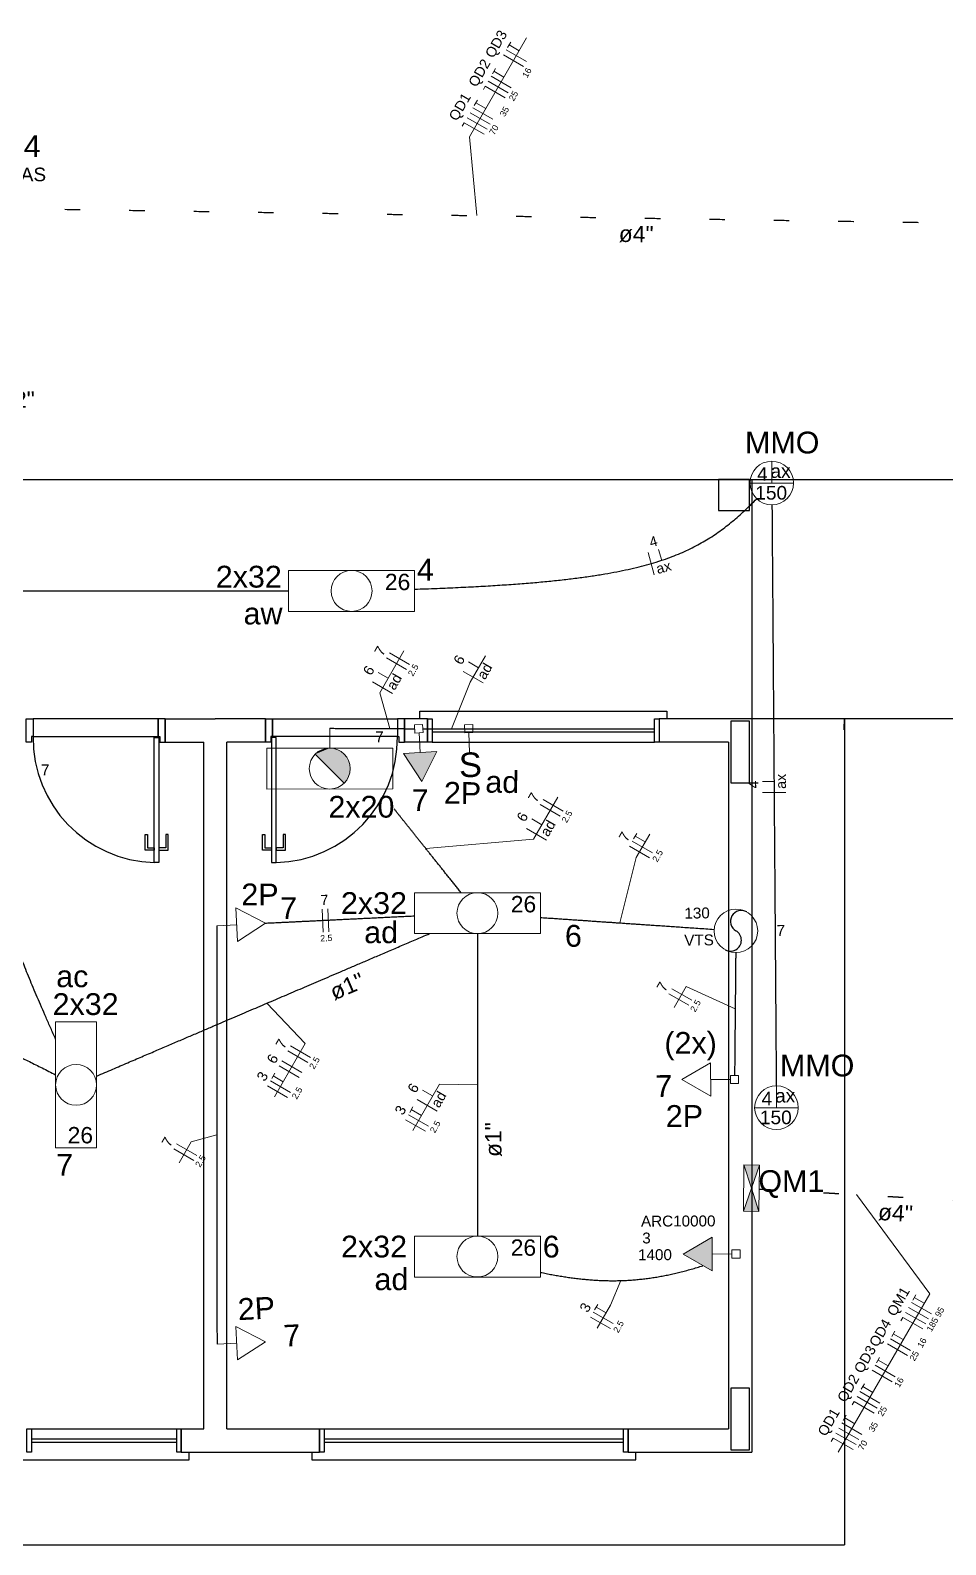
# Model space of a CAD drawing. Extents: x 175 to 700, y 53 to 250.
# Drawn here: x 480.47 to 486.4, y 149.22 to 159.03 of the extents above; entities that cross this region are included whole.
import ezdxf

# ---------------------------------------------------------------- set-up
doc = ezdxf.new("R2010")
doc.units = 0
doc.header["$LTSCALE"] = 2
for name, pattern in [('DASHED', [19.05, 12.7, -6.35]), ('DOT2', [3.175, 0, -3.175]), ('TRACEJADO_G', [0.375, 0.25, -0.125])]:
    doc.linetypes.add(name, pattern=pattern)
doc.layers.get('0').update_dxf_attribs({"linetype": 'CONTINUOUS'})
doc.layers.add('A-PISOS-CTEL', color=2, linetype='TRACEJADO_G')
for name, color, linetype, lineweight in [('EL-Condutos', 4, 'CONTINUOUS', 30), ('EL-Fios', 9, 'CONTINUOUS', 20), ('EL-Textos condutos', 7, 'CONTINUOUS', 20), ('EL-Textos fios', 7, 'CONTINUOUS', 20), ('EL-Textos pontos', 5, 'CONTINUOUS', 20), ('P-SIMBOL', 5, 'CONTINUOUS', 20)]:
    doc.layers.add(name, color=color, linetype=linetype, lineweight=lineweight)
doc.styles.add('Arial', font='arial.ttf')

# ---------------------------------------------------------------- blocks, each defined once
blk = doc.blocks.new('ADM')
at = {"layer": 'A-PISOS-CTEL', "color": 251, "linetype": 'DASHED', "ltscale": 150}
for p, q in [((10.375, -0.9), (16.65, -0.9)), ((16.65, -0.9), (16.65, -2.45)), ((16.65, -0.9), (19.0315, -0.9)), ((12.805, -2.45), (12.805, -2.565)), ((12.85, -2.45), (13.175, -2.45)), ((12.85, -2.6), (12.85, -2.45)), ((12.85, -2.45), (12.85, -2.6)), ((13.5, -2.45), (13.175, -2.45)), ((13.5, -2.6), (13.5, -2.45)), ((13.5, -2.45), (13.5, -2.6)), ((13.545, -2.45), (13.545, -2.565)), ((14.55, -2.45), (14.4, -2.45)), ((14.4, -2.6), (14.4, -2.45)), ((14.4, -2.45), (14.4, -2.6)), ((14.55, -2.45), (14.55, -2.6)), ((14.55, -2.45), (14.55, -2.6)), ((14.55, -2.45), (14.55, -2.6)), ((16.65, -2.45), (16.05, -2.45)), ((16.05, -2.45), (16.05, -2.6)), ((16.05, -2.45), (16.05, -2.6)), ((19.9264, -2.45), (16.65, -2.45)), ((16.65, -2.45), (16.65, -7.2)), ((17.25, -2.45), (17.25, -2.525)), ((17.25, -2.45), (17.25, -2.525)), ((17.25, -2.45), (17.25, -7.8)), ((14.58, -2.515), (16.02, -2.5149)), ((14.58, -2.535), (16.02, -2.5349)), ((12.85, -2.6), (13.1, -2.6)), ((13.1, -7.05), (13.1, -2.6)), ((13.25, -7.05), (13.25, -2.6)), ((13.5, -2.6), (13.25, -2.6)), ((14.55, -2.6), (14.4, -2.6)), ((14.58, -2.6), (16.02, -2.6)), ((16.5, -2.6), (16.05, -2.6)), ((16.5, -2.6), (16.5, -7.05)), ((11.985, -7.05), (12.925, -7.05)), ((12.955, -7.05, 0.7283), (13.1, -7.05)), ((12.955, -7.2), (12.955, -7.05)), ((12.955, -7.05), (12.955, -7.2)), ((13.25, -7.05), (13.85, -7.05)), ((13.85, -7.05), (13.85, -7.2)), ((13.85, -7.2), (13.85, -7.05)), ((13.85, -7.05), (13.85, -7.2)), ((13.88, -7.05), (15.82, -7.05)), ((15.85, -7.05), (16.5, -7.05)), ((15.85, -7.05), (15.85, -7.2)), ((15.85, -7.2), (15.85, -7.05)), ((15.85, -7.05), (15.85, -7.2)), ((11.985, -7.1149), (12.925, -7.1149)), ((11.985, -7.1349), (12.925, -7.1349)), ((13.88, -7.115), (15.82, -7.1149)), ((13.88, -7.135), (15.82, -7.1349)), ((12.955, -7.2, 0.7283), (13.85, -7.2)), ((15.85, -7.2), (16.65, -7.2)), ((0.3, -7.8), (17.25, -7.8))]:
    blk.add_line(p, q, dxfattribs=at)
for points in [[(16.435, -1.1), (16.635, -1.1), (16.635, -0.9), (16.435, -0.9)], [(11.985, -2.565), (11.985, -2.6), (11.95, -2.6), (11.95, -2.45), (11.995, -2.45), (11.995, -2.565)], [(12.805, -2.565), (12.805, -2.45), (11.995, -2.45), (11.995, -2.565)], [(12.815, -2.565), (12.815, -2.6), (12.85, -2.6), (12.85, -2.45), (12.805, -2.45), (12.805, -2.565)], [(13.535, -2.565), (13.535, -2.6), (13.5, -2.6), (13.5, -2.45), (13.545, -2.45), (13.545, -2.565)], [(13.545, -2.565), (13.545, -2.45), (14.355, -2.45), (14.355, -2.565)], [(14.365, -2.565), (14.365, -2.6), (14.4, -2.6), (14.4, -2.45), (14.355, -2.45), (14.355, -2.565)], [(14.55, -2.45), (14.58, -2.45), (14.58, -2.6), (14.55, -2.6)], [(16.02, -2.45), (16.05, -2.45), (16.05, -2.6), (16.02, -2.6)], [(16.515, -2.865), (16.635, -2.865), (16.635, -2.465), (16.515, -2.465)], [(12.81, -2.57), (12.81, -3.38), (12.78, -3.38), (12.78, -2.57)], [(13.54, -2.57), (13.54, -3.38), (13.57, -3.38), (13.57, -2.57)], [(12.735, -3.285), (12.78, -3.285), (12.78, -3.3), (12.72, -3.3), (12.72, -3.2), (12.735, -3.2)], [(12.855, -3.285), (12.81, -3.285), (12.81, -3.3), (12.87, -3.3), (12.87, -3.2), (12.855, -3.2)], [(13.495, -3.285), (13.54, -3.285), (13.54, -3.3), (13.48, -3.3), (13.48, -3.2), (13.495, -3.2)], [(13.615, -3.285), (13.57, -3.285), (13.57, -3.3), (13.63, -3.3), (13.63, -3.2), (13.615, -3.2)], [(16.515, -7.185), (16.635, -7.185), (16.635, -6.785), (16.515, -6.785)], [(11.955, -7.05), (11.985, -7.05), (11.985, -7.2), (11.955, -7.2)], [(12.925, -7.05), (12.955, -7.05), (12.955, -7.2), (12.925, -7.2)], [(13.85, -7.05), (13.88, -7.05), (13.88, -7.2), (13.85, -7.2)], [(15.82, -7.05), (15.85, -7.05), (15.85, -7.2), (15.82, -7.2)]]:
    blk.add_lwpolyline(points, close=True, dxfattribs=at)
for points in [[(14.5, -2.45), (14.5, -2.4), (16.1, -2.4), (16.1, -2.45)], [(11.905, -7.2007), (11.905, -7.2507), (13.005, -7.25), (13.005, -7.2)], [(13.8, -7.2), (13.8, -7.25), (15.9, -7.25), (15.9, -7.2)]]:
    blk.add_lwpolyline(points, dxfattribs=at)
for centre, start, end in [((12.7986, -2.5765, 0.02), 179.17841, 268.67325), ((13.5514, -2.5765, 0.02), 271.32675, 0.82159)]:
    blk.add_arc(centre, 0.8037, start, end, dxfattribs=at)

msp = doc.modelspace()

# ---------------------------------------------------------------- hatches: boundary and pattern name
at = {"layer": 'P-SIMBOL', "linetype": 'Continuous'}
for points in [[(482.3204, 154.338), (482.508, 154.1509), (482.414, 154.3769)], [(482.3204, 154.338), (482.3252, 154.3423), (482.3292, 154.3459), (482.3351, 154.3501), (482.3417, 154.3545), (482.3442, 154.3567), (482.3465, 154.3582), (482.3487, 154.3595), (482.3517, 154.3607), (482.3601, 154.3646), (482.3636, 154.3659), (482.3707, 154.3693), (482.3761, 154.3712), (482.3808, 154.3717), (482.3897, 154.3739), (482.3936, 154.3747), (482.3976, 154.3754), (482.414, 154.3769)], [(482.508, 154.1509), (482.5176, 154.1627), (482.5218, 154.1669), (482.525, 154.1724), (482.5315, 154.1842), (482.5341, 154.1886), (482.5358, 154.192), (482.5369, 154.1957), (482.5382, 154.1996), (482.5406, 154.2072), (482.5415, 154.2109), (482.5432, 154.2165), (482.5444, 154.2232), (482.545, 154.2305), (482.5457, 154.2354), (482.5464, 154.2405), (482.5463, 154.2464), (482.5457, 154.2544), (482.5452, 154.2577), (482.5446, 154.2638), (482.544, 154.2673), (482.5435, 154.2697), (482.5427, 154.2736), (482.542, 154.2764), (482.5407, 154.2795), (482.5396, 154.2825), (482.5388, 154.2859), (482.5377, 154.2881), (482.538, 154.2894), (482.5369, 154.293), (482.5358, 154.2967), (482.5349, 154.2983), (482.5343, 154.3006), (482.5327, 154.303), (482.5319, 154.3045), (482.5306, 154.3071), (482.5284, 154.3097), (482.5261, 154.314), (482.5244, 154.3165), (482.5233, 154.3185), (482.5215, 154.3213), (482.5205, 154.3235), (482.5183, 154.3254), (482.5164, 154.3278), (482.514, 154.3304), (482.5109, 154.3335), (482.5081, 154.3369), (482.5062, 154.3385), (482.5041, 154.3411), (482.5002, 154.3446), (482.4973, 154.3461), (482.4945, 154.3487), (482.4917, 154.3502), (482.4902, 154.3513), (482.4865, 154.3537), (482.4844, 154.3559), (482.4796, 154.3584), (482.4774, 154.36), (482.4744, 154.3613), (482.4722, 154.3626), (482.4706, 154.3634), (482.4686, 154.3639), (482.4673, 154.3652), (482.461, 154.3671), (482.4578, 154.3686), (482.4558, 154.3697), (482.4541, 154.37), (482.453, 154.371), (482.4506, 154.371), (482.4493, 154.3715), (482.4476, 154.3715), (482.445, 154.3721), (482.4415, 154.373), (482.4379, 154.3735), (482.4356, 154.3741), (482.4326, 154.375), (482.414, 154.3769)], [(482.8924, 154.3419), (483.0116, 154.1612), (483.1085, 154.3549)], [(485.1969, 151.6761), (485.0971, 151.6772), (485.1454, 151.5262)], [(485.1937, 151.3752), (485.1454, 151.5262), (485.0938, 151.3763)], [(484.8906, 151.208), (484.7034, 151.0992), (484.8913, 150.9915)]]:
    msp.add_hatch(color=256, dxfattribs=at).paths.add_polyline_path(points)

# ---------------------------------------------------------------- linework, layer by layer
at = {"color": 8}
msp.add_line((485.7456, 154.5705), (485.7451, 154.4957), dxfattribs=at)
msp.add_line((485.7456, 154.5705), (485.7451, 154.4957), dxfattribs=at)
for centre, start, end in [((485.0805, 153.2543), 60.01915, 240), ((485.01, 153.1322), 239.98, 60.00016)]:
    msp.add_arc(centre, 0.0706, start, end)
at = {"layer": 'EL-Condutos', "linetype": 'DOT2', "ltscale": 0.05}
for points in [[(480.2811, 157.8738), (480.5747, 157.8693), (480.85, 157.8651), (481.1085, 157.8612), (481.3513, 157.8575), (481.5799, 157.854), (481.7954, 157.8507), (481.9992, 157.8476), (482.1925, 157.8446), (482.3767, 157.8418), (482.5532, 157.8391), (482.723, 157.8365), (482.8877, 157.834), (483.0484, 157.8316), (483.2065, 157.8291), (483.3633, 157.8268), (483.52, 157.8244), (483.678, 157.8219), (483.8386, 157.8195), (484.003, 157.817), (484.1726, 157.8144), (484.3486, 157.8117), (484.5324, 157.8089), (484.7252, 157.806), (484.9285, 157.8029), (485.1433, 157.7996), (485.3711, 157.7961), (485.6132, 157.7924), (485.8708, 157.7885), (486.1453, 157.7843), (486.4379, 157.7798)], [(485.1957, 151.521), (485.2543, 151.5176), (485.3095, 151.5144), (485.3617, 151.5114), (485.4111, 151.5086), (485.4578, 151.5059), (485.5021, 151.5034), (485.5443, 151.5009), (485.5846, 151.4986), (485.6232, 151.4964), (485.6603, 151.4943), (485.6961, 151.4922), (485.731, 151.4902), (485.7651, 151.4883), (485.7986, 151.4863), (485.8318, 151.4844), (485.8649, 151.4825), (485.8981, 151.4806), (485.9317, 151.4787), (485.9659, 151.4767), (486.0009, 151.4747), (486.0369, 151.4726), (486.0743, 151.4705), (486.1131, 151.4682), (486.1537, 151.4659), (486.1962, 151.4635), (486.241, 151.4609), (486.2881, 151.4582), (486.3379, 151.4553), (486.3906, 151.4523), (486.4464, 151.4491)]]:
    msp.add_spline(points, degree=3, dxfattribs=at)
at = {"layer": 'EL-Condutos', "linetype": 'Continuous'}
for points in [[(482.964, 155.4067), (483.1092, 155.412), (483.2469, 155.418), (483.3775, 155.4246), (483.5012, 155.4319), (483.6182, 155.4399), (483.7288, 155.4487), (483.8334, 155.4583), (483.9321, 155.4687), (484.0253, 155.48), (484.1132, 155.4923), (484.1961, 155.5055), (484.2743, 155.5197), (484.348, 155.5349), (484.4175, 155.5513), (484.483, 155.5687), (484.545, 155.5874), (484.6035, 155.6072), (484.659, 155.6283), (484.7116, 155.6506), (484.7616, 155.6743), (484.8093, 155.6994), (484.8551, 155.7258), (484.899, 155.7537), (484.9415, 155.7831), (484.9828, 155.814), (485.0232, 155.8464), (485.0628, 155.8805), (485.1021, 155.9162), (485.1413, 155.9536), (485.1806, 155.9927)], [(485.2787, 155.9552), (485.28, 155.7762), (485.2812, 155.6082), (485.2824, 155.4504), (485.2835, 155.3022), (485.2845, 155.1626), (485.2855, 155.0309), (485.2864, 154.9064), (485.2873, 154.7881), (485.2881, 154.6754), (485.2889, 154.5674), (485.2897, 154.4634), (485.2904, 154.3625), (485.2912, 154.264), (485.2919, 154.1671), (485.2926, 154.071), (485.2933, 153.9749), (485.294, 153.8779), (485.2948, 153.7794), (485.2955, 153.6786), (485.2963, 153.5745), (485.2971, 153.4666), (485.2979, 153.3538), (485.2988, 153.2356), (485.2997, 153.111), (485.3007, 152.9794), (485.3017, 152.8398), (485.3028, 152.6915), (485.304, 152.5338), (485.3052, 152.3658), (485.3066, 152.1867)], [(477.7848, 155.3954), (477.9849, 155.3954), (478.1737, 155.3954), (478.352, 155.3954), (478.5205, 155.3954), (478.6802, 155.3954), (478.8318, 155.3954), (478.9762, 155.3954), (479.114, 155.3954), (479.2462, 155.3954), (479.3736, 155.3954), (479.4969, 155.3954), (479.617, 155.3954), (479.7346, 155.3954), (479.8507, 155.3954), (479.9659, 155.3954), (480.0811, 155.3954), (480.1972, 155.3954), (480.3148, 155.3954), (480.4349, 155.3954), (480.5582, 155.3954), (480.6856, 155.3954), (480.8178, 155.3954), (480.9557, 155.3954), (481.1, 155.3954), (481.2516, 155.3954), (481.4113, 155.3954), (481.5799, 155.3954), (481.7582, 155.3954), (481.947, 155.3954), (482.1471, 155.3954)], [(482.4139, 154.5054), (482.4501, 154.5052), (482.4848, 154.5051), (482.518, 154.5049), (482.5497, 154.5047), (482.58, 154.5046), (482.6089, 154.5045), (482.6363, 154.5043), (482.6624, 154.5042), (482.6872, 154.5041), (482.7108, 154.504), (482.733, 154.5039), (482.7541, 154.5038), (482.774, 154.5037), (482.7927, 154.5036), (482.8104, 154.5035), (482.8269, 154.5034), (482.8424, 154.5033), (482.8569, 154.5033), (482.8705, 154.5032), (482.8831, 154.5031), (482.8947, 154.5031), (482.9056, 154.503), (482.9155, 154.503), (482.9247, 154.5029), (482.9331, 154.5029), (482.9407, 154.5029), (482.9477, 154.5028), (482.954, 154.5028), (482.9596, 154.5028), (482.9647, 154.5028)], [(483.0174, 154.5027), (483.0335, 154.5027), (483.049, 154.5027), (483.064, 154.5027), (483.0784, 154.5027), (483.0922, 154.5027), (483.1055, 154.5027), (483.1182, 154.5027), (483.1304, 154.5027), (483.1421, 154.5027), (483.1533, 154.5027), (483.164, 154.5027), (483.1742, 154.5027), (483.1839, 154.5027), (483.1932, 154.5028), (483.202, 154.5028), (483.2104, 154.5028), (483.2184, 154.5028), (483.2259, 154.5028), (483.233, 154.5028), (483.2398, 154.5028), (483.2461, 154.5028), (483.2521, 154.5028), (483.2578, 154.5028), (483.263, 154.5028), (483.268, 154.5028), (483.2726, 154.5028), (483.2769, 154.5028), (483.2809, 154.5028), (483.2846, 154.5028), (483.288, 154.5028)], [(480.6389, 152.4911), (480.607, 152.563), (480.5765, 152.6323), (480.5475, 152.699), (480.5198, 152.7634), (480.4936, 152.8255), (480.4687, 152.8854), (480.4452, 152.9432), (480.423, 152.9992), (480.4022, 153.0534), (480.3828, 153.1058), (480.3647, 153.1568), (480.3479, 153.2063), (480.3325, 153.2545), (480.3183, 153.3016), (480.3055, 153.3475), (480.294, 153.3926), (480.2837, 153.4368), (480.2747, 153.4804), (480.267, 153.5234), (480.2605, 153.5659), (480.2553, 153.6081), (480.2514, 153.6501), (480.2486, 153.6921), (480.2471, 153.734), (480.2468, 153.7762), (480.2477, 153.8186), (480.2497, 153.8615), (480.253, 153.9049), (480.2575, 153.9489), (480.2631, 153.9938)], [(483.2635, 153.4423), (483.2458, 153.4645), (483.2282, 153.4864), (483.211, 153.508), (483.194, 153.5293), (483.1772, 153.5502), (483.1607, 153.5709), (483.1444, 153.5913), (483.1284, 153.6114), (483.1126, 153.6311), (483.097, 153.6506), (483.0816, 153.6698), (483.0665, 153.6887), (483.0516, 153.7074), (483.037, 153.7257), (483.0226, 153.7437), (483.0084, 153.7615), (482.9944, 153.779), (482.9806, 153.7962), (482.9671, 153.8132), (482.9538, 153.8298), (482.9407, 153.8462), (482.9278, 153.8624), (482.9151, 153.8782), (482.9026, 153.8938), (482.8904, 153.9092), (482.8783, 153.9243), (482.8665, 153.9391), (482.8548, 153.9536), (482.8434, 153.968), (482.8321, 153.982)], [(482.9644, 153.2882), (482.9168, 153.2859), (482.8704, 153.2837), (482.8252, 153.2815), (482.7811, 153.2793), (482.7382, 153.2772), (482.6964, 153.2752), (482.6558, 153.2732), (482.6162, 153.2713), (482.5777, 153.2695), (482.5404, 153.2676), (482.504, 153.2659), (482.4687, 153.2642), (482.4344, 153.2625), (482.4012, 153.2609), (482.3689, 153.2593), (482.3377, 153.2578), (482.3073, 153.2563), (482.278, 153.2549), (482.2496, 153.2535), (482.2221, 153.2522), (482.1955, 153.2509), (482.1698, 153.2496), (482.1449, 153.2484), (482.121, 153.2473), (482.0978, 153.2461), (482.0755, 153.245), (482.0541, 153.244), (482.0334, 153.243), (482.0135, 153.242), (481.9944, 153.2411)], [(483.7785, 153.28), (483.8203, 153.2771), (483.8604, 153.2744), (483.8988, 153.2717), (483.9359, 153.2692), (483.9717, 153.2667), (484.0064, 153.2644), (484.0401, 153.2621), (484.073, 153.2598), (484.1053, 153.2576), (484.1371, 153.2554), (484.1685, 153.2533), (484.1997, 153.2511), (484.2308, 153.249), (484.2621, 153.2468), (484.2937, 153.2447), (484.3257, 153.2425), (484.3582, 153.2403), (484.3915, 153.238), (484.4256, 153.2356), (484.4608, 153.2332), (484.4972, 153.2307), (484.5349, 153.2282), (484.5741, 153.2255), (484.6149, 153.2227), (484.6576, 153.2198), (484.7022, 153.2167), (484.7489, 153.2135), (484.7979, 153.2102), (484.8493, 153.2066), (484.9032, 153.2029)], [(478.8011, 153.1752), (478.8809, 153.1355), (478.9564, 153.098), (479.0278, 153.0624), (479.0956, 153.0288), (479.16, 152.9968), (479.2213, 152.9663), (479.2799, 152.9371), (479.3362, 152.9092), (479.3904, 152.8822), (479.4428, 152.8561), (479.4939, 152.8307), (479.5439, 152.8059), (479.5932, 152.7814), (479.6421, 152.7571), (479.6909, 152.7328), (479.74, 152.7084), (479.7896, 152.6837), (479.8402, 152.6586), (479.892, 152.6328), (479.9455, 152.6062), (480.0008, 152.5787), (480.0583, 152.5501), (480.1184, 152.5202), (480.1814, 152.4889), (480.2477, 152.456), (480.3175, 152.4213), (480.3912, 152.3846), (480.4691, 152.3459), (480.5515, 152.3049), (480.6389, 152.2615)], [(480.9051, 152.2529), (481.0084, 152.2971), (481.1058, 152.3388), (481.1978, 152.3781), (481.2848, 152.4153), (481.3671, 152.4506), (481.4452, 152.484), (481.5194, 152.5157), (481.5902, 152.546), (481.6579, 152.575), (481.7229, 152.6028), (481.7856, 152.6296), (481.8464, 152.6556), (481.9056, 152.681), (481.9638, 152.7059), (482.0212, 152.7304), (482.0783, 152.7549), (482.1355, 152.7793), (482.1931, 152.804), (482.2515, 152.8289), (482.3111, 152.8545), (482.3723, 152.8807), (482.4356, 152.9077), (482.5012, 152.9358), (482.5696, 152.9651), (482.6412, 152.9957), (482.7164, 153.0279), (482.7955, 153.0617), (482.879, 153.0975), (482.9672, 153.1352), (483.0605, 153.1751)], [(481.6837, 153.2262), (481.6837, 153.0951), (481.6837, 152.9724), (481.6837, 152.8575), (481.6837, 152.7499), (481.6837, 152.6489), (481.6837, 152.554), (481.6837, 152.4644), (481.6837, 152.3797), (481.6838, 152.2992), (481.6838, 152.2223), (481.6838, 152.1484), (481.6838, 152.0769), (481.6838, 152.0073), (481.6838, 151.9388), (481.6838, 151.8709), (481.6838, 151.8031), (481.6838, 151.7346), (481.6838, 151.6649), (481.6838, 151.5935), (481.6838, 151.5196), (481.6839, 151.4427), (481.6839, 151.3622), (481.6839, 151.2774), (481.6839, 151.1879), (481.6839, 151.0929), (481.6839, 150.9919), (481.6839, 150.8843), (481.6839, 150.7695), (481.6839, 150.6468), (481.684, 150.5157)], [(483.3709, 153.1762), (483.3709, 153.085), (483.3709, 152.9991), (483.3709, 152.9182), (483.3709, 152.8419), (483.3709, 152.7697), (483.3709, 152.7014), (483.3709, 152.6366), (483.3709, 152.5748), (483.3709, 152.5156), (483.3709, 152.4588), (483.3709, 152.4039), (483.3709, 152.3505), (483.3709, 152.2982), (483.3709, 152.2467), (483.3709, 152.1956), (483.3709, 152.1445), (483.3709, 152.093), (483.3709, 152.0408), (483.3709, 151.9874), (483.3709, 151.9325), (483.3709, 151.8756), (483.3709, 151.8165), (483.3709, 151.7547), (483.3709, 151.6898), (483.3709, 151.6215), (483.3709, 151.5494), (483.3709, 151.4731), (483.3708, 151.3922), (483.3708, 151.3063), (483.3708, 151.215)], [(485.0439, 153.0518), (485.0436, 153.0189), (485.0433, 152.9877), (485.043, 152.9582), (485.0428, 152.9302), (485.0425, 152.9035), (485.0423, 152.878), (485.042, 152.8535), (485.0418, 152.83), (485.0416, 152.8073), (485.0414, 152.7851), (485.0412, 152.7635), (485.041, 152.7422), (485.0408, 152.7212), (485.0406, 152.7002), (485.0404, 152.6791), (485.0402, 152.6578), (485.04, 152.6361), (485.0398, 152.6139), (485.0396, 152.5911), (485.0394, 152.5675), (485.0391, 152.543), (485.0389, 152.5174), (485.0386, 152.4906), (485.0384, 152.4624), (485.0381, 152.4327), (485.0378, 152.4014), (485.0375, 152.3683), (485.0372, 152.3333), (485.0368, 152.2962), (485.0365, 152.2569)], [(483.7793, 150.981), (483.8166, 150.9734), (483.8534, 150.9664), (483.8897, 150.9599), (483.9256, 150.954), (483.9611, 150.9486), (483.9962, 150.9438), (484.031, 150.9396), (484.0655, 150.936), (484.0998, 150.9329), (484.1339, 150.9305), (484.1678, 150.9287), (484.2016, 150.9275), (484.2353, 150.927), (484.2689, 150.9271), (484.3025, 150.9278), (484.3362, 150.9292), (484.3699, 150.9313), (484.4037, 150.9341), (484.4376, 150.9376), (484.4717, 150.9417), (484.5061, 150.9466), (484.5407, 150.9522), (484.5756, 150.9585), (484.6108, 150.9656), (484.6464, 150.9734), (484.6824, 150.982), (484.7189, 150.9913), (484.7558, 151.0014), (484.7933, 151.0123), (484.8313, 151.024)]]:
    msp.add_spline(points, degree=3, dxfattribs=at)
at = {"layer": 'EL-Fios'}
for p, q in [((483.5666, 158.9154), (483.5866, 158.95)), ((483.669, 158.7927), (483.5391, 158.8677)), ((483.6877, 158.8252), (483.5578, 158.9002)), ((483.6415, 158.8952), (483.5766, 158.9327)), ((483.4678, 158.7444), (483.4878, 158.779)), ((483.5428, 158.7242), (483.4778, 158.7617)), ((483.4091, 158.6426), (483.4216, 158.6643)), ((483.5515, 158.5893), (483.4216, 158.6643)), ((483.5702, 158.6217), (483.4403, 158.6967)), ((483.589, 158.6542), (483.4591, 158.7292)), ((483.3504, 158.5409), (483.3704, 158.5755)), ((483.4253, 158.5207), (483.3604, 158.5582)), ((483.434, 158.3858), (483.3041, 158.4608)), ((483.4528, 158.4183), (483.3229, 158.4933)), ((483.4715, 158.4507), (483.3416, 158.5257)), ((483.2729, 158.4067), (483.2854, 158.4283)), ((483.4153, 158.3533), (483.2854, 158.4283)), ((484.5164, 155.5002), (484.4759, 155.6446)), ((484.5645, 155.5915), (484.5443, 155.6638)), ((482.9116, 154.886), (482.7817, 154.961)), ((482.9303, 154.9185), (482.8004, 154.9935)), ((483.378, 154.8982), (483.3131, 154.9357)), ((482.7924, 154.8296), (482.7274, 154.8671)), ((483.4075, 154.7993), (483.2776, 154.8743)), ((482.8218, 154.7306), (482.6919, 154.8056)), ((485.292, 154.1607), (485.217, 154.1601)), ((483.9261, 153.9696), (483.7962, 154.0446)), ((485.3675, 154.0903), (485.2175, 154.0892)), ((483.9073, 153.9371), (483.7774, 154.0121)), ((483.8176, 153.7817), (483.6877, 153.8567)), ((483.7881, 153.8807), (483.7232, 153.9182)), ((484.4852, 153.6664), (484.3553, 153.7414)), ((484.5039, 153.6989), (484.374, 153.7739)), ((484.3828, 153.7891), (484.4028, 153.8237)), ((484.4577, 153.7689), (484.3928, 153.8064)), ((482.3715, 153.1844), (482.3642, 153.3342)), ((482.4089, 153.1862), (482.4016, 153.336)), ((484.7402, 152.711), (484.6103, 152.786)), ((484.759, 152.7434), (484.6291, 152.8184)), ((482.2718, 152.341), (482.1419, 152.416)), ((482.2905, 152.3735), (482.1606, 152.4485)), ((482.0381, 152.2363), (482.0581, 152.271)), ((482.2155, 152.2436), (482.0856, 152.3186)), ((482.2343, 152.2761), (482.1044, 152.3511)), ((482.1405, 152.1137), (482.0106, 152.1887)), ((482.1593, 152.1462), (482.0294, 152.2212)), ((482.1131, 152.2161), (482.0481, 152.2536)), ((483.1101, 152.0248), (482.9802, 152.0998)), ((483.0806, 152.1238), (483.0157, 152.1613)), ((483.0351, 151.8949), (482.9052, 151.9699)), ((483.0538, 151.9274), (482.9239, 152.0024)), ((482.9327, 152.0175), (482.9527, 152.0522)), ((483.0076, 151.9974), (482.9427, 152.0349)), ((481.5336, 151.7054), (481.4037, 151.7804)), ((481.5524, 151.7379), (481.4225, 151.8129)), ((486.1907, 150.8017), (486.2107, 150.8363)), ((486.2656, 150.7815), (486.2007, 150.819)), ((484.2511, 150.6489), (484.1212, 150.7239)), ((484.1299, 150.7391), (484.1499, 150.7737)), ((484.2049, 150.7189), (484.1399, 150.7564)), ((486.2744, 150.6466), (486.1445, 150.7216)), ((486.2931, 150.679), (486.1632, 150.754)), ((486.3119, 150.7115), (486.182, 150.7865)), ((484.2323, 150.6164), (484.1024, 150.6914)), ((486.0545, 150.5657), (486.0745, 150.6004)), ((486.1132, 150.6674), (486.1257, 150.6891)), ((486.2556, 150.6141), (486.1257, 150.6891)), ((486.1569, 150.4431), (486.027, 150.5181)), ((486.1757, 150.4756), (486.0458, 150.5506)), ((486.1294, 150.5456), (486.0645, 150.583)), ((485.9558, 150.3947), (485.9758, 150.4294)), ((486.0307, 150.3746), (485.9658, 150.412)), ((486.0582, 150.2721), (485.9283, 150.3471)), ((486.0769, 150.3046), (485.947, 150.3796)), ((485.9782, 150.1336), (485.8483, 150.2086)), ((485.8571, 150.2237), (485.8771, 150.2584)), ((485.932, 150.2036), (485.8671, 150.241)), ((485.7983, 150.122), (485.8108, 150.1436)), ((485.9407, 150.0686), (485.8108, 150.1436)), ((485.9595, 150.1011), (485.8296, 150.1761)), ((485.8607, 149.9301), (485.7308, 150.0051)), ((485.7396, 150.0202), (485.7596, 150.0549)), ((485.8145, 150.0001), (485.7496, 150.0376)), ((485.6621, 149.886), (485.6746, 149.9077)), ((485.8045, 149.8327), (485.6746, 149.9077)), ((485.8232, 149.8651), (485.6933, 149.9401)), ((485.842, 149.8976), (485.7121, 149.9726))]:
    msp.add_line(p, q, dxfattribs=at)
at = {"layer": 'EL-Textos fios'}
for p, q in [((483.3191, 158.3367), (483.689, 158.9774)), ((483.3673, 157.8267), (483.3191, 158.3367)), ((482.7381, 154.7356), (482.8952, 155.0077)), ((483.3238, 154.8043), (483.4225, 154.9752)), ((482.8042, 154.5036), (482.7381, 154.7356)), ((483.2036, 154.5028), (483.3238, 154.8043)), ((483.7339, 153.7867), (483.891, 154.0588)), ((483.0368, 153.7259), (483.7339, 153.7867)), ((484.3998, 153.6685), (484.4865, 153.8187)), ((484.2923, 153.2448), (484.3998, 153.6685)), ((484.7238, 152.8326), (484.6454, 152.6968)), ((485.0405, 152.6876), (484.7238, 152.8326)), ((482.006, 152.7239), (482.2554, 152.4627)), ((482.2554, 152.4627), (482.0568, 152.1187)), ((483.1251, 152.2008), (482.9514, 151.8999)), ((483.3709, 152.1956), (483.1251, 152.2008)), ((481.6838, 151.8709), (481.5173, 151.8271)), ((481.5173, 151.8271), (481.4389, 151.6913)), ((485.8267, 151.4847), (486.3007, 150.8423)), ((484.3008, 150.9278), (484.2336, 150.7687)), ((486.3007, 150.8423), (485.7082, 149.8161)), ((484.2336, 150.7687), (484.1469, 150.6185))]:
    msp.add_line(p, q, dxfattribs=at)
at = {"layer": 'P-SIMBOL'}
for p, q in [((485.2776, 156.0942), (485.2776, 156.2355)), ((485.1364, 156.0943), (485.4189, 156.0943)), ((482.1476, 155.2629), (482.1476, 155.5279)), ((482.9636, 155.5279), (482.1476, 155.5279)), ((482.9636, 155.2629), (482.9636, 155.5279)), ((482.9636, 155.2629), (482.1476, 155.2629)), ((482.9631, 154.5275), (483.016, 154.5307)), ((482.9663, 154.4746), (482.9631, 154.5275)), ((483.016, 154.5307), (483.0192, 154.4778)), ((483.2872, 154.5284), (483.3401, 154.5302)), ((483.2889, 154.4755), (483.2872, 154.5284)), ((483.3401, 154.5302), (483.3419, 154.4772)), ((482.4139, 154.5054), (482.414, 154.3769)), ((483.0192, 154.4778), (482.9663, 154.4746)), ((483.0004, 154.3484), (482.9927, 154.4762)), ((483.3419, 154.4772), (483.2889, 154.4755)), ((483.3196, 154.3479), (483.3154, 154.4763)), ((482.006, 154.3764), (482.822, 154.3775)), ((482.006, 154.3764), (482.0064, 154.1114)), ((482.3204, 154.338), (482.508, 154.1509)), ((482.822, 154.3775), (482.8224, 154.1125)), ((482.8924, 154.3419), (483.1085, 154.3549)), ((483.0116, 154.1612), (482.8924, 154.3419)), ((483.1085, 154.3549), (483.0116, 154.1612)), ((482.0064, 154.1114), (482.8224, 154.1125)), ((482.9629, 153.1754), (482.9629, 153.4404)), ((483.7788, 153.4404), (482.9629, 153.4404)), ((483.7788, 153.1754), (483.7788, 153.4404)), ((481.8055, 153.3413), (481.9987, 153.2437)), ((481.8175, 153.1252), (481.8055, 153.3413)), ((481.9987, 153.2437), (481.8175, 153.1252)), ((481.8115, 153.2333), (481.6837, 153.2262)), ((483.7788, 153.1754), (482.9629, 153.1754)), ((480.6389, 151.7876), (480.6388, 152.6036)), ((480.6388, 152.6036), (480.9038, 152.6036)), ((480.9038, 151.7877), (480.9038, 152.6036)), ((484.6942, 152.2296), (484.8815, 152.3382)), ((484.8815, 152.3382), (484.8819, 152.1216)), ((484.8819, 152.1216), (484.6942, 152.2296)), ((484.8817, 152.2299), (485.0097, 152.2301)), ((485.0097, 152.2566), (485.0627, 152.2567)), ((485.0097, 152.2036), (485.0097, 152.2566)), ((485.0628, 152.2037), (485.0097, 152.2036)), ((485.0627, 152.2567), (485.0628, 152.2037)), ((485.3076, 152.0477), (485.3076, 152.189)), ((485.1663, 152.0477), (485.4489, 152.0477)), ((480.6389, 151.7876), (480.9038, 151.7877)), ((485.0971, 151.6772), (485.0938, 151.3763)), ((485.0971, 151.6772), (485.1454, 151.5262)), ((485.197, 151.6761), (485.0971, 151.6772)), ((485.197, 151.6761), (485.1454, 151.5262)), ((485.197, 151.6761), (485.1937, 151.3752)), ((485.1454, 151.5262), (485.0938, 151.3763)), ((485.1454, 151.5262), (485.1937, 151.3752)), ((485.1937, 151.3752), (485.0938, 151.3763)), ((482.9629, 150.9508), (482.9629, 151.2158)), ((483.7788, 151.2158), (482.9629, 151.2158)), ((483.7788, 150.9508), (483.7788, 151.2158)), ((484.7034, 151.0992), (484.8906, 151.208)), ((484.8906, 151.208), (484.8913, 150.9915)), ((484.8913, 150.9915), (484.7034, 151.0992)), ((484.8909, 151.0998), (485.0189, 151.1002)), ((485.0188, 151.1267), (485.0718, 151.1269)), ((485.019, 151.0737), (485.0188, 151.1267)), ((485.0718, 151.1269), (485.072, 151.0738)), ((485.072, 151.0738), (485.019, 151.0737)), ((483.7788, 150.9508), (482.9629, 150.9508)), ((481.8063, 150.6303), (481.999, 150.5316)), ((481.8172, 150.414), (481.8063, 150.6303)), ((481.8118, 150.5222), (481.684, 150.5157)), ((481.999, 150.5316), (481.8172, 150.414))]:
    msp.add_line(p, q, dxfattribs=at)
for centre, radius in [((485.2776, 156.0942), 0.1412), ((482.5556, 155.3954), 0.1325), ((482.4142, 154.2444), 0.1325), ((483.3709, 153.3079), 0.1325), ((485.0452, 153.1932), 0.1412), ((480.7713, 152.1956), 0.1325), ((485.3076, 152.0477), 0.1412), ((483.3708, 151.0834), 0.1325)]:
    msp.add_circle(centre, radius, dxfattribs=at)

# ---------------------------------------------------------------- block references
msp.add_blockref('ADM', (468.4977, 157.0166))

# ---------------------------------------------------------------- texts
at = {"layer": 'EL-Textos condutos', "char_height": 0.1059, "attachment_point": 8, "line_spacing_factor": 0.798, "style": 'Arial'}
for s, insert, width, rotation in [('ø4"', (484.3983, 157.652), 0.38124, 359.12323), ('ø1.1/2"', (480.2683, 156.5782), 0.88956, 0.43835), ('ø1"', (482.5481, 152.7833), 0.38124, 23.16454), ('ø1"', (483.5296, 151.8408), 0.38124, 90.00007), ('ø4"', (486.0754, 151.3112), 0.38124, 356.71108)]:
    msp.add_mtext(s, dxfattribs=dict(at, insert=insert, width=width, rotation=rotation))
at = {"layer": 'EL-Textos fios', "attachment_point": 8, "line_spacing_factor": 0.798, "style": 'Arial'}
for s, insert, char_height, width, rotation in [('QD3', (483.5354, 158.9135), 0.06531, 0.235098, 60), ('QD2', (483.4271, 158.726), 0.06531, 0.235098, 60), ('16', (483.7091, 158.7421), 0.04059, 0.097428, 60), ('QD1', (483.3004, 158.5064), 0.06531, 0.235098, 60), ('25', (483.6224, 158.5919), 0.04059, 0.097428, 60), ('35', (483.5636, 158.4901), 0.04059, 0.097428, 60), ('70', (483.4954, 158.3719), 0.04059, 0.097428, 60), ('4', (484.5191, 155.684), 0.0653, 0.078366, 15.65391), ('ax', (484.5856, 155.5163), 0.06531, 0.156732, 15.65391), ('7', (482.7686, 154.9903), 0.0653, 0.078366, 60), ('6', (482.6956, 154.8638), 0.0653, 0.078366, 60), ('2.5', (482.9731, 154.8722), 0.04059, 0.146142, 60), ('6', (483.2814, 154.9326), 0.0653, 0.078366, 60), ('ad', (483.4461, 154.8589), 0.06531, 0.156732, 60), ('ad', (482.8603, 154.7901), 0.06531, 0.156732, 60), ('4', (485.1911, 154.1413), 0.0653, 0.078366, 90.42406), ('ax', (485.3702, 154.1615), 0.06531, 0.156732, 90.42406), ('7', (483.764, 154.0414), 0.0653, 0.078366, 60), ('6', (483.691, 153.915), 0.0653, 0.078366, 60), ('2.5', (483.9689, 153.9231), 0.04059, 0.146142, 60), ('ad', (483.8559, 153.8417), 0.06531, 0.156732, 60), ('7', (484.3515, 153.7871), 0.0653, 0.078366, 60), ('2.5', (484.5561, 153.669), 0.04059, 0.146142, 60), ('7', (482.3815, 153.3611), 0.0653, 0.078366, 2.77955), ('2.5', (482.3931, 153.1254), 0.04059, 0.146142, 2.77955), ('7', (484.597, 152.8152), 0.0653, 0.078366, 60), ('2.5', (484.8015, 152.6971), 0.04059, 0.146142, 60), ('7', (482.1288, 152.4452), 0.0653, 0.078366, 60), ('6', (482.0725, 152.3477), 0.0653, 0.078366, 60), ('2.5', (482.3333, 152.3271), 0.04059, 0.146142, 60), ('3', (482.007, 152.2343), 0.0653, 0.078366, 60), ('2.5', (482.2208, 152.1322), 0.04059, 0.146142, 60), ('6', (482.9839, 152.1582), 0.0653, 0.078366, 60), ('ad', (483.1486, 152.0845), 0.06531, 0.156732, 60), ('3', (482.9014, 152.0153), 0.0653, 0.078366, 60), ('2.5', (483.1154, 151.9137), 0.04059, 0.146142, 60), ('7', (481.3906, 151.8096), 0.0653, 0.078366, 60), ('2.5', (481.5951, 151.6915), 0.04059, 0.146142, 60), ('QM1', (486.1406, 150.7669), 0.06531, 0.235098, 60), ('3', (484.0986, 150.7369), 0.0653, 0.078366, 60), ('95', (486.3827, 150.7138), 0.04059, 0.097428, 60), ('2.5', (484.3031, 150.6188), 0.04059, 0.146142, 60), ('QD4', (486.0231, 150.5634), 0.06531, 0.235098, 60), ('185', (486.3359, 150.6328), 0.04059, 0.146142, 60), ('QD3', (485.9246, 150.3928), 0.06531, 0.235098, 60), ('16', (486.2677, 150.5146), 0.04059, 0.097428, 60), ('25', (486.2184, 150.4293), 0.04059, 0.097428, 60), ('QD2', (485.8164, 150.2053), 0.06531, 0.235098, 60), ('16', (486.1197, 150.2582), 0.04059, 0.097428, 60), ('25', (486.0117, 150.0712), 0.04059, 0.097428, 60), ('QD1', (485.6896, 149.9857), 0.06531, 0.235098, 60), ('35', (485.9529, 149.9694), 0.04059, 0.097428, 60), ('70', (485.8847, 149.8512), 0.04059, 0.097428, 60)]:
    msp.add_mtext(s, dxfattribs=dict(at, insert=insert, char_height=char_height, width=width, rotation=rotation))
at = {"layer": 'EL-Textos pontos', "char_height": 0.1412, "line_spacing_factor": 0.798, "style": 'Arial'}
for s, insert, width, attachment_point in [('CX4', (480.5419, 158.2038), 0.33888, 9), ('MMO', (485.5714, 152.2483), 0.50832, 8), ('QM1', (485.618, 151.4627), 0.33888, 9)]:
    msp.add_mtext(s, dxfattribs=dict(at, insert=insert, width=width, attachment_point=attachment_point))
at = {"layer": 'EL-Textos pontos', "line_spacing_factor": 0.798, "style": 'Arial'}
for s, insert, char_height, width, attachment_point, rotation in [('CXPAS', (480.368, 158.0481), 0.08825, 0.2118, 8, 0.00007), ('MMO', (485.3449, 156.2839), 0.1412, 0.50832, 8, 0.00007), ('4', (485.2166, 156.1088), 0.0882, 0.1059, 8, 0.00007), ('ax', (485.3341, 156.1264), 0.08825, 0.2118, 8, 0.00007), ('150', (485.2737, 155.9858), 0.08825, 0.3177, 8, 0.00007), ('4', (483.0882, 155.4625), 0.1412, 0.16944, 9, 359.99986), ('2x32', (482.1038, 155.415), 0.1412, 0.67776, 9, 359.99986), ('aw', (482.1083, 155.1762), 0.1412, 0.33888, 9, 359.99986), ('7', (482.7087, 154.4148), 0.0706, 0.08472, 7, 0.07519), ('7', (480.5718, 154.2007), 0.0706, 0.08472, 8, 0.22973), ('ad', (483.5309, 154.0856), 0.1412, 0.33888, 8, 359.32971), ('2P', (483.2735, 154.0159), 0.1412, 0.33888, 8, 359.32971), ('7', (483.0547, 153.9699), 0.1412, 0.67776, 9, 359.99986), ('2P', (482.0829, 153.3586), 0.1412, 0.67776, 9, 359.99986), ('2x32', (482.9146, 153.3007), 0.1412, 0.67776, 9, 359.99986), ('7', (482.2027, 153.2701), 0.1412, 0.67776, 9, 359.99986), ('130', (484.7941, 153.2723), 0.0706, 0.25416, 8, 0.76592), ('ad', (482.8568, 153.1117), 0.1412, 0.33888, 9, 359.99986), ('6', (484.0472, 153.0884), 0.1412, 0.16944, 9, 359.99986), ('VTS', (484.8069, 153.0974), 0.0706, 0.25416, 8, 0.76592), ('7', (485.3358, 153.1607), 0.0706, 0.08472, 8, 0.22973), ('ac', (480.8508, 152.8263), 0.1412, 0.33888, 9, 359.99986), ('2x32', (481.0468, 152.646), 0.1412, 0.67776, 9, 359.99986), ('7', (484.5775, 152.1172), 0.1412, 0.16944, 8, 0.09153), ('2P', (484.7115, 151.9232), 0.1412, 0.33888, 8, 0.09153), ('4', (485.2457, 152.063), 0.0882, 0.1059, 8, 0.00007), ('ax', (485.3641, 152.0801), 0.08825, 0.2118, 8, 0.00007), ('150', (485.3037, 151.9395), 0.08825, 0.3177, 8, 0.00007), ('7', (480.7515, 151.6069), 0.1412, 0.16944, 9, 359.99986), ('ARC10000', (484.6717, 151.2771), 0.0706, 0.67776, 8, 0.17748), ('2x32', (482.915, 151.0754), 0.1412, 0.67776, 9, 359.99986), ('6', (483.9033, 151.0752), 0.1412, 0.16944, 9, 359.99986), ('3', (484.4659, 151.1671), 0.0706, 0.08472, 8, 0.17748), ('1400', (484.521, 151.059), 0.0706, 0.33888, 8, 0.17748), ('ad', (482.9234, 150.8639), 0.1412, 0.33888, 9, 359.99986), ('2P', (481.9425, 150.677), 0.1412, 0.33888, 8, 2.89987), ('7', (482.1726, 150.5015), 0.1412, 0.16944, 8, 2.89987)]:
    msp.add_mtext(s, dxfattribs=dict(at, insert=insert, char_height=char_height, width=width, attachment_point=attachment_point, rotation=rotation))
at = {"layer": 'P-SIMBOL', "line_spacing_factor": 0.798, "style": 'Arial'}
for s, insert, char_height, width, attachment_point, rotation in [('26', (482.936, 155.3991), 0.1059, 0.25416, 9, 359.99986), ('S', (483.4016, 154.19), 0.1588, 0.19062, 9, 1.8677), ('2x20', (482.4056, 153.9242), 0.1412, 0.67776, 7, 0.07519), ('26', (483.7515, 153.3117), 0.1059, 0.25416, 9, 359.99986), ('(2x)', (484.9217, 152.3546), 0.1412, 0.67776, 9, 0.09153), ('26', (480.8809, 151.8152), 0.1059, 0.25416, 9, 359.99986), ('26', (483.751, 151.0868), 0.1059, 0.25416, 9, 359.99986)]:
    msp.add_mtext(s, dxfattribs=dict(at, insert=insert, char_height=char_height, width=width, attachment_point=attachment_point, rotation=rotation))

doc.saveas('drawing.dxf')
